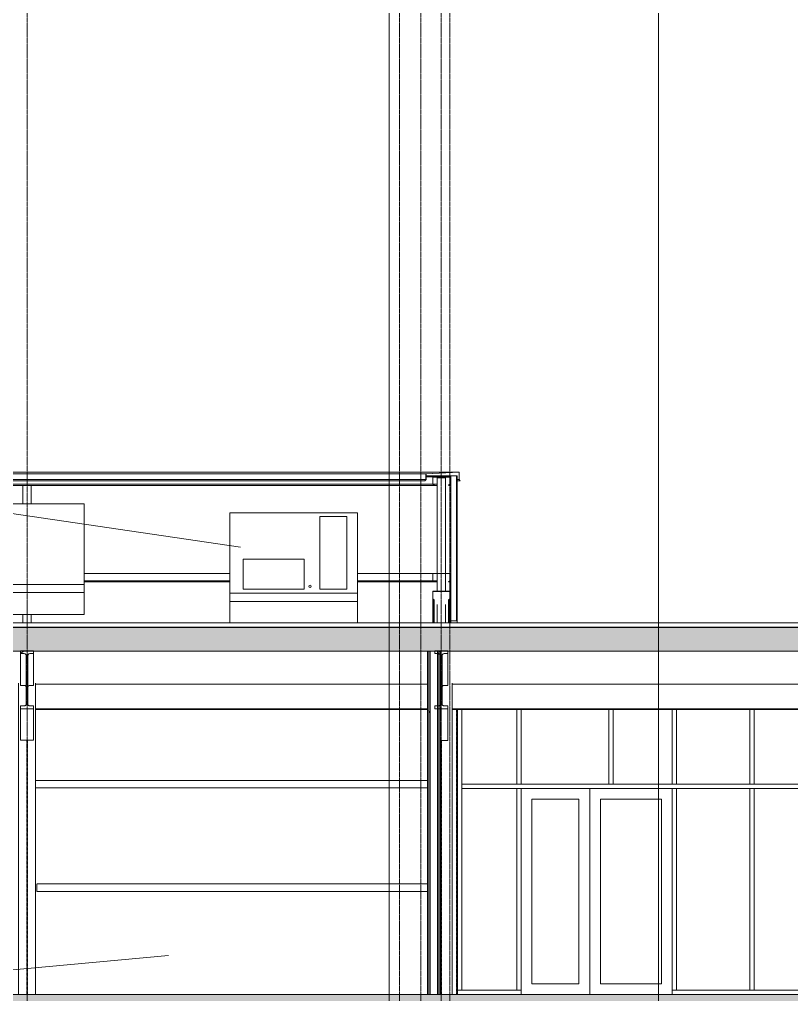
# Model space of a CAD drawing. Header units: inches. Extents: x -23565 to -21, y -324 to 853.
# Drawn here: x -22546.6 to -22186.9, y 0 to 454.5 of the extents above; entities that cross this region are included whole.
import ezdxf

# ---------------------------------------------------------------- set-up
doc = ezdxf.new("R2010")
doc.units = ezdxf.units.IN
doc.header["$MEASUREMENT"] = 0
doc.linetypes.add('Grid Line 1_2_', pattern=[0.875, 0.5, -0.125, 0.125, -0.125])
doc.linetypes.add('Hidden 1_8_', pattern=[0.1875, 0.125, -0.0625])
for name, color, linetype, lineweight in [('A-ANNO-IDEN', 131, 'Continuous', 9), ('A-CLNG', 13, 'Continuous', 13), ('A-CLNG-PATT', 13, 'Continuous', 25), ('A-DOOR', 31, 'Continuous', 13), ('A-FLOR', 192, 'Continuous', 13), ('A-FLOR-LEVL', 51, 'Continuous', 9), ('A-FLOR-PATT', 8, 'Continuous', 25), ('A-GLAZ-CWMG', 51, 'Continuous', 13), ('A-ROOF', 132, 'Continuous', 13), ('A-ROOF-PATT', 132, 'Continuous', 13), ('A-WALL', 113, 'Continuous', 13), ('A-WALL-PATT', 111, 'Continuous', 25), ('G-ANNO-SYMB', 111, 'Continuous', 9), ('I-WALL', 2, 'Continuous', 13), ('M-EQPM', 50, 'Continuous', 13), ('S-BEAM', 12, 'Continuous', 13), ('S-COLS', 52, 'Continuous', 13), ('S-GRID', 1, 'Continuous', 9)]:
    doc.layers.add(name, color=color, linetype=linetype, lineweight=lineweight)
pattern_1 = [(45, (-21811.89, 94.61), (-19.007, 19.007), []), (45, (-21811.89, 123.41), (-19.007, 19.007), [])]
pattern_2 = [(0, (-21811.89, 94.61), (61.44, 15.36), [2.534, -43.546, 2.534, -43.546, -245.76]), (0, (-21811.89, 94.61), (61.44, 15.36), [-92.16, 2.534, -89.626, 2.534, -43.546, -107.52]), (0, (-21811.89, 94.61), (61.44, 15.36), [-230.4, 2.534, -28.186, 2.534, -74.266]), (120, (-21788.85, 102.29), (-44.02215, 45.5286), [2.534, -43.546, 2.534, -43.546, -245.76]), (120, (-21788.85, 102.29), (-44.02215, 45.5286), [-92.16, 2.534, -89.626, 2.534, -43.546, -107.52]), (120, (-21788.85, 102.29), (-44.02215, 45.5286), [-230.4, 2.534, -28.186, 2.534, -74.266]), (240, (-21781.17, 133.01), (-17.41785, -60.8886), [2.534, -43.546, 2.534, -43.546, -245.76]), (240, (-21781.17, 133.01), (-17.41785, -60.8886), [-92.16, 2.534, -89.626, 2.534, -43.546, -107.52]), (240, (-21781.17, 133.01), (-17.41785, -60.8886), [-230.4, 2.534, -28.186, 2.534, -74.266])]

# ---------------------------------------------------------------- blocks, each defined once
blk = doc.blocks.new('Struct_Xcel_Sports Complex_rvt-1-Building Section - North_South looking West _ Clinic')
at = {"layer": 'A-FLOR-PATT', "lineweight": 9}
h = blk.add_hatch(dxfattribs=at)
h.set_pattern_fill('FP_10', color=256, style=0, pattern_type=2)
h.set_pattern_definition([(50, (-21811.89, 94.61), (55.0854, -4.8198), [5.76, -63.36]), (355, (-21811.89, 94.61), (-10.6557, 57.7685), [4.608, -50.688]), (100.451, (-21807.3, 94.21), (44.4295, 52.9487), [4.895, -53.848]), (46.184, (-21811.89, 109.97), (81.9644, -12.712), [8.64, -95.04]), (96.636, (-21805.06, 108.91), (71.7815, 74.8124), [7.343, -80.772]), (351.184, (-21811.89, 109.97), (71.782, 74.8124), [6.912, -76.032]), (21, (-21804.21, 106.13), (45.842, -30.9215), [5.76, -63.36]), (326, (-21804.21, 106.13), (18.687, 55.6915), [4.608, -50.688]), (71.451, (-21800.39, 103.553), (64.529, 24.77), [4.895, -53.848]), (37.5, (-21811.89, 94.61), (0.9339, 25.5668), [2.534, -47.539, 2.534, -48.922, -50.88]), (37.5, (-21811.89, 94.61), (0.9339, 25.5668), [-101.53, 2.534, -48.346]), (7.5, (-21811.89, 94.61), (20.20404, 30.2913), [2.534, -26.803, 2.534, -46.387, -19.392]), (7.5, (-21811.89, 94.61), (20.20404, 30.2913), [-78.259, 2.534, -16.858]), (327.5, (-21829.017, 94.61), (40.9978, -1.7324), [2.534, -16.666, 2.534, -57.37, -79.488]), (327.5, (-21829.017, 94.61), (40.9978, -1.7324), [-79.104, 2.534, -76.954]), (317.5, (-21836.697, 94.61), (44.7889, 7.6878), [2.534, -22.426, 2.534, -37.248, -56.448]), (317.5, (-21836.697, 94.61), (44.7889, 7.6878), [-64.742, 2.534, -53.914])])
h.paths.add_polyline_path([(-22790.8, -6), (-20899.55, -6), (-20899.55, 0), (-22790.8, 0), (-22790.8, -1.56)], flags=0)
at = {"layer": 'A-FLOR', "color": 7}
blk.add_line((-20899.55, 0), (-22790.8, 0), dxfattribs=at)
blk = doc.blocks.new('W-Wide Flange-Column - B3_D-1389301-Building Section - North_South looking West _ Clinic')
at = {"layer": 'S-COLS', "color": 8, "linetype": 'Hidden 1_8_', "lineweight": 9}
for p, q in [((-22350.21, 118.46), (-22350.21, 0)), ((-22349.9, 0), (-22349.9, 118.46))]:
    blk.add_line(p, q, dxfattribs=at)
blk = doc.blocks.new('W-Wide Flange - 2_-3_ deep-V5-Building Section - North_South looking West _ Clinic')
at = {"layer": 'S-BEAM', "lineweight": 9}
h = blk.add_hatch(dxfattribs=at)
h.set_pattern_fill('FP_1', color=8, style=0, pattern_type=2)
h.set_pattern_definition(pattern_1)
h.paths.add_polyline_path([(-22347.05, 133.21), (-22347.05, 134.57), (-22348.99, 134.59), (-22349.34, 134.76), (-22349.62, 135.15), (-22349.68, 135.46), (-22349.66, 158.18), (-22349.48, 158.53), (-22349.17, 158.78), (-22348.79, 158.87), (-22347.05, 158.87), (-22347.05, 160.23), (-22353.05, 160.23), (-22353.05, 158.87), (-22351.12, 158.85), (-22350.76, 158.67), (-22350.52, 158.36), (-22350.43, 157.98), (-22350.49, 135.15), (-22350.62, 134.9), (-22350.93, 134.65), (-22351.32, 134.57), (-22353.05, 134.57), (-22353.05, 133.21), (-22351.24, 133.21)], flags=0)
at = {"layer": 'S-BEAM', "color": 7}
for p, q in [((-22347.05, 160.23), (-22353.05, 160.23)), ((-22353.05, 160.23), (-22353.05, 158.87)), ((-22347.05, 158.87), (-22347.05, 160.23)), ((-22353.05, 158.87), (-22351.32, 158.87)), ((-22350.43, 157.98), (-22350.43, 135.46)), ((-22349.68, 135.46), (-22349.68, 157.98)), ((-22348.79, 158.87), (-22347.05, 158.87)), ((-22351.32, 134.57), (-22353.05, 134.57)), ((-22353.05, 134.57), (-22353.05, 133.21)), ((-22353.05, 133.21), (-22347.05, 133.21)), ((-22347.05, 134.57), (-22348.79, 134.57)), ((-22347.05, 133.21), (-22347.05, 134.57))]:
    blk.add_line(p, q, dxfattribs=at)
at = {"layer": 'S-BEAM', "color": 8, "lineweight": 9}
for p, q in [((-22347.05, 144.08), (-22347.05, 158.87)), ((-22347.05, 144.08), (-22348.79, 144.08)), ((-22347.05, 118.46), (-22347.05, 133.21)), ((-22347.05, 118.46), (-22350.55, 118.46))]:
    blk.add_line(p, q, dxfattribs=at)
at = {"layer": 'S-BEAM', "color": 7, "flags": 128}
for points in [[(-22351.32, 158.87), (-22351.12, 158.85), (-22350.93, 158.78), (-22350.76, 158.67), (-22350.62, 158.53), (-22350.52, 158.36), (-22350.45, 158.18), (-22350.43, 157.98)], [(-22349.68, 157.98), (-22349.66, 158.18), (-22349.59, 158.36), (-22349.48, 158.53), (-22349.34, 158.67), (-22349.17, 158.78), (-22348.99, 158.85), (-22348.79, 158.87)], [(-22350.43, 135.46), (-22350.45, 135.26), (-22350.52, 135.07), (-22350.62, 134.9), (-22350.76, 134.76), (-22350.93, 134.65), (-22351.12, 134.59), (-22351.32, 134.57)], [(-22348.79, 134.57), (-22348.99, 134.59), (-22349.17, 134.65), (-22349.34, 134.76), (-22349.48, 134.9), (-22349.59, 135.07), (-22349.66, 135.26), (-22349.68, 135.46)]]:
    blk.add_lwpolyline(points, dxfattribs=at)
at = {"layer": 'S-BEAM', "color": 8, "lineweight": 9}
for centre, major_axis, start_param, end_param in [((-22351.32, 143.19), (-0.89, 0), 3.141593, 3.665191), ((-22348.79, 143.19), (0.89, 0), 1.570796, 3.141593)]:
    blk.add_ellipse(centre, major_axis=major_axis, ratio=0.999133, start_param=start_param, end_param=end_param, dxfattribs=at)
blk = doc.blocks.new('Girt_C - 8_D-1836742-Building Section - North_South looking West _ Clinic')
at = {"layer": 'S-BEAM', "color": 8, "lineweight": 9}
for p, q in [((-22356.55, 51.55), (-22538.55, 51.55)), ((-22538.55, 48.05), (-22538.55, 51.37)), ((-22538.55, 48.05), (-22356.55, 48.05))]:
    blk.add_line(p, q, dxfattribs=at)
blk = doc.blocks.new('Girt_C - 8_D-1836744-Building Section - North_South looking West _ Clinic')
at = {"layer": 'S-BEAM', "color": 8, "lineweight": 9}
for p, q in [((-22356.55, 99.82), (-22539.05, 99.82)), ((-22539.05, 96.32), (-22356.55, 96.32))]:
    blk.add_line(p, q, dxfattribs=at)
blk = doc.blocks.new('W-Wide Flange-Column - B4_F-1389255-Building Section - North_South looking West _ Clinic')
at = {"layer": 'S-COLS', "color": 8, "lineweight": 9}
for p, q in [((-22547.05, 0), (-22547.05, 145.18)), ((-22539.05, 145.18), (-22539.05, 0))]:
    blk.add_line(p, q, dxfattribs=at)
at = {"layer": 'S-COLS', "color": 8, "linetype": 'Hidden 1_8_', "lineweight": 9}
for p, q in [((-22543.21, 118.48), (-22543.21, 0)), ((-22542.9, 0), (-22542.9, 118.48))]:
    blk.add_line(p, q, dxfattribs=at)
blk = doc.blocks.new('W-Wide Flange - 2_-3_ deep-1401662-Building Section - North_South looking West _ Clinic')
at = {"layer": 'S-BEAM', "lineweight": 9}
h = blk.add_hatch(dxfattribs=at)
h.set_pattern_fill('FP_1', color=8, style=0, pattern_type=2)
h.set_pattern_definition(pattern_1)
h.paths.add_polyline_path([(-22540.06, 133.21), (-22540.05, 133.21), (-22540.06, 134.57), (-22541.99, 134.59), (-22542.34, 134.76), (-22542.62, 135.15), (-22542.68, 135.46), (-22542.66, 158.18), (-22542.48, 158.53), (-22542.17, 158.78), (-22541.79, 158.87), (-22540.05, 158.87), (-22540.06, 160.23), (-22546.05, 160.23), (-22546.05, 158.87), (-22544.12, 158.85), (-22543.76, 158.67), (-22543.52, 158.36), (-22543.43, 157.98), (-22543.49, 135.15), (-22543.62, 134.9), (-22543.93, 134.65), (-22544.32, 134.57), (-22546.05, 134.57), (-22546.05, 133.21), (-22544.91, 133.21)], flags=0)
at = {"layer": 'S-BEAM', "color": 7}
for p, q in [((-22540.05, 160.23), (-22546.05, 160.23)), ((-22546.05, 160.23), (-22546.05, 158.87)), ((-22540.05, 158.87), (-22540.05, 160.23)), ((-22546.05, 158.87), (-22544.32, 158.87)), ((-22543.43, 157.98), (-22543.43, 135.46)), ((-22542.68, 135.46), (-22542.68, 157.98)), ((-22541.79, 158.87), (-22540.05, 158.87)), ((-22544.32, 134.57), (-22546.05, 134.57)), ((-22546.05, 134.57), (-22546.05, 133.21)), ((-22546.05, 133.21), (-22540.05, 133.21)), ((-22540.05, 134.57), (-22541.79, 134.57)), ((-22540.05, 133.21), (-22540.05, 134.57))]:
    blk.add_line(p, q, dxfattribs=at)
at = {"layer": 'S-BEAM', "color": 8, "lineweight": 9}
for p, q in [((-22546.05, 144.1), (-22546.05, 158.87)), ((-22540.05, 144.1), (-22540.05, 158.87)), ((-22544.32, 144.1), (-22546.05, 144.1)), ((-22540.05, 144.1), (-22541.79, 144.1)), ((-22546.05, 118.48), (-22546.05, 133.21)), ((-22540.05, 118.48), (-22540.05, 133.21)), ((-22540.05, 118.48), (-22546.05, 118.48))]:
    blk.add_line(p, q, dxfattribs=at)
at = {"layer": 'S-BEAM', "color": 7, "flags": 128}
for points in [[(-22544.32, 158.87), (-22544.12, 158.85), (-22543.93, 158.78), (-22543.76, 158.67), (-22543.62, 158.53), (-22543.52, 158.36), (-22543.45, 158.18), (-22543.43, 157.98)], [(-22542.68, 157.98), (-22542.66, 158.18), (-22542.59, 158.36), (-22542.48, 158.53), (-22542.34, 158.67), (-22542.17, 158.78), (-22541.99, 158.85), (-22541.79, 158.87)], [(-22543.43, 135.46), (-22543.45, 135.26), (-22543.52, 135.07), (-22543.62, 134.9), (-22543.76, 134.76), (-22543.93, 134.65), (-22544.12, 134.59), (-22544.32, 134.57)], [(-22541.79, 134.57), (-22541.99, 134.59), (-22542.17, 134.65), (-22542.34, 134.76), (-22542.48, 134.9), (-22542.59, 135.07), (-22542.66, 135.26), (-22542.68, 135.46)]]:
    blk.add_lwpolyline(points, dxfattribs=at)
at = {"layer": 'S-BEAM', "color": 8, "lineweight": 9}
for centre, start_param, end_param in [((-22544.32, 143.21), 0, 1.570796), ((-22541.79, 143.21), 1.570796, 3.141593)]:
    blk.add_ellipse(centre, major_axis=(0.89, 0), ratio=0.999133, start_param=start_param, end_param=end_param, dxfattribs=at)
blk = doc.blocks.new('Girt_C - 8_D-1782471-Building Section - North_South looking West _ Clinic')
at = {"layer": 'S-BEAM', "lineweight": 9}
h = blk.add_hatch(dxfattribs=at)
h.set_pattern_fill('FP_1', color=8, style=0, pattern_type=2)
h.set_pattern_definition(pattern_1)
h.paths.add_polyline_path([(-22346.63, 237.31), (-22346.05, 237.8), (-22346.05, 241.11), (-22346.16, 241.11), (-22346.16, 237.85), (-22346.7, 237.4)], flags=0)
h.paths.add_polyline_path([(-22353.48, 237.31), (-22353.41, 237.4), (-22353.94, 237.85), (-22353.94, 241.11), (-22354.05, 241.11), (-22354.05, 237.8), (-22353.92, 237.69)], flags=0)
h.paths.add_polyline_path([(-22346.39, 241.19), (-22346.24, 241.19), (-22346.24, 241.3), (-22353.87, 241.3), (-22353.87, 241.19), (-22351.24, 241.19)], flags=0)
at = {"layer": 'S-BEAM', "color": 7}
for p, q in [((-22354.05, 241.11), (-22354.05, 237.8)), ((-22353.94, 237.85), (-22353.94, 241.11)), ((-22346.24, 241.3), (-22353.87, 241.3)), ((-22353.87, 241.19), (-22346.24, 241.19)), ((-22346.16, 241.11), (-22346.16, 237.85)), ((-22346.05, 237.8), (-22346.05, 241.11)), ((-22354.05, 237.8), (-22353.48, 237.31)), ((-22353.41, 237.4), (-22353.94, 237.85)), ((-22353.48, 237.31), (-22353.41, 237.4)), ((-22346.16, 237.85), (-22346.7, 237.4)), ((-22346.7, 237.4), (-22346.63, 237.31)), ((-22346.63, 237.31), (-22346.05, 237.8))]:
    blk.add_line(p, q, dxfattribs=at)
for centre, radius, start, end in [((-22353.87, 241.11), 0.188, 90, 180), ((-22353.87, 241.11), 0.0782, 90, 177.8773), ((-22346.24, 241.11), 0.188, 0, 90), ((-22346.24, 241.11), 0.0782, 3.0424, 90)]:
    blk.add_arc(centre, radius, start, end, dxfattribs=at)
blk = doc.blocks.new('Girt_C - 8_D-1779451-Building Section - North_South looking West _ Clinic')
at = {"layer": 'S-BEAM', "color": 7}
for p, q in [((-22354.05, 187.75), (-22354.05, 184.44)), ((-22353.94, 184.49), (-22353.94, 187.76)), ((-22346.24, 187.94), (-22353.87, 187.94)), ((-22353.87, 187.83), (-22346.24, 187.83)), ((-22346.16, 187.76), (-22346.16, 184.49)), ((-22346.05, 184.44), (-22346.05, 187.75)), ((-22354.05, 184.44), (-22353.48, 183.95)), ((-22353.41, 184.04), (-22353.94, 184.49)), ((-22353.48, 183.95), (-22353.41, 184.04)), ((-22346.16, 184.49), (-22346.7, 184.04)), ((-22346.7, 184.04), (-22346.63, 183.95)), ((-22346.63, 183.95), (-22346.05, 184.44))]:
    blk.add_line(p, q, dxfattribs=at)
at = {"layer": 'S-BEAM', "color": 8, "lineweight": 9}
for p, q in [((-22354.05, 173.24), (-22354.05, 184.44)), ((-22353.48, 183.95), (-22353.48, 173.24)), ((-22353.41, 183.98), (-22353.41, 173.24)), ((-22346.7, 183.98), (-22346.7, 173.24)), ((-22346.63, 183.95), (-22346.63, 173.24)), ((-22346.05, 184.44), (-22346.05, 173.24))]:
    blk.add_line(p, q, dxfattribs=at)
at = {"layer": 'S-BEAM', "color": 7, "flags": 128}
for points in [[(-22353.87, 187.94), (-22353.94, 187.93), (-22354, 187.89), (-22354.04, 187.82), (-22354.05, 187.75)], [(-22353.94, 187.76), (-22353.93, 187.79), (-22353.9, 187.82), (-22353.87, 187.83)], [(-22346.05, 187.75), (-22346.07, 187.82), (-22346.11, 187.89), (-22346.17, 187.93), (-22346.24, 187.94)], [(-22346.24, 187.83), (-22346.2, 187.82), (-22346.17, 187.79), (-22346.16, 187.76)]]:
    blk.add_lwpolyline(points, dxfattribs=at)
blk = doc.blocks.new('Girt_C - 8_D-1785278-Building Section - North_South looking West _ Clinic')
at = {"layer": 'S-BEAM', "color": 8, "lineweight": 9}
for p, q in [((-22784.18, 241.3), (-22785.81, 241.3)), ((-22687.57, 241.3), (-22784.12, 241.3)), ((-22353.87, 241.3), (-22357.18, 241.3)), ((-22349.92, 241.11), (-22349.92, 240.83)), ((-22785.8, 237.8), (-22354.05, 237.8)), ((-22351.99, 237.31), (-22785.8, 237.31)), ((-22353.9, 237.8), (-22352, 237.8))]:
    blk.add_line(p, q, dxfattribs=at)
blk = doc.blocks.new('Carrier_48TC_Standard_Efficiency_Gas_Heat_Electric_Cooling_Packaged_Rooftop_Unit_3_to_15_nominal_tons - 7_5 ton 48TC__08-873531-Building Section - North_South looking West _ Clinic')
at = {"layer": 'M-EQPM', "color": 8, "lineweight": 9}
for p, q in [((-22448.55, 224.5), (-22389.05, 224.5)), ((-22448.55, 183.25), (-22448.55, 224.5)), ((-22394.05, 222.75), (-22406.68, 222.75)), ((-22406.68, 222.75), (-22406.68, 189)), ((-22394.05, 189), (-22394.05, 222.75)), ((-22389.05, 224.5), (-22389.05, 183.25)), ((-22413.93, 202.88), (-22442.3, 202.88)), ((-22442.3, 202.88), (-22442.3, 189)), ((-22413.93, 189), (-22413.93, 202.88)), ((-22448.55, 187), (-22389.05, 187)), ((-22448.55, 173.24), (-22448.55, 187)), ((-22442.3, 189), (-22413.93, 189)), ((-22406.68, 189), (-22394.05, 189)), ((-22389.05, 187), (-22389.05, 173.24)), ((-22389.05, 183.25), (-22448.55, 183.25))]:
    blk.add_line(p, q, dxfattribs=at)
for start, end in [(0, 180), (180, 0)]:
    blk.add_arc((-22411.18, 190.25), 0.523, start, end, dxfattribs=at)
blk = doc.blocks.new('Carrier_48TC_Standard_Efficiency_Gas_Heat_Electric_Cooling_Packaged_Rooftop_Unit_3_to_15_nominal_tons - 6 ton 48TC__07-1350223-Building Section - North_South looking West _ Clinic')
at = {"layer": 'M-EQPM', "color": 8, "lineweight": 9}
for p, q in [((-22560.37, 228.71), (-22516.37, 228.71)), ((-22560.37, 187.33), (-22560.37, 228.71)), ((-22516.37, 187.33), (-22516.37, 228.71)), ((-22560.37, 191.08), (-22516.37, 191.08)), ((-22560.37, 177.08), (-22560.37, 191.08)), ((-22516.37, 177.08), (-22516.37, 191.08)), ((-22516.37, 187.33), (-22560.37, 187.33)), ((-22516.37, 177.08), (-22560.37, 177.08))]:
    blk.add_line(p, q, dxfattribs=at)
blk = doc.blocks.new('W-Wide Flange - W12X19-1098423-Building Section - North_South looking West _ Clinic')
at = {"layer": 'S-BEAM', "color": 8, "lineweight": 9}
for p, q in [((-22356.55, 144.7), (-22539.05, 144.7)), ((-22113.8, 144.7), (-22345.05, 144.7)), ((-22539.05, 133.2), (-22356.55, 133.2)), ((-22356.55, 132.85), (-22539.05, 132.85)), ((-22345.05, 133.2), (-22113.8, 133.2)), ((-22113.8, 132.85), (-22345.05, 132.85))]:
    blk.add_line(p, q, dxfattribs=at)
blk = doc.blocks.new('Girt_C - 8_D-1785280-Building Section - North_South looking West _ Clinic')
at = {"layer": 'S-BEAM', "color": 8, "lineweight": 9}
for p, q in [((-22560.37, 196.3), (-22785.8, 196.3)), ((-22448.55, 196.3), (-22516.37, 196.3)), ((-22353.87, 196.3), (-22389.05, 196.3)), ((-22785.8, 192.8), (-22560.37, 192.8)), ((-22560.37, 192.31), (-22785.8, 192.31)), ((-22516.37, 192.8), (-22448.55, 192.8)), ((-22448.55, 192.31), (-22516.37, 192.31)), ((-22389.05, 192.8), (-22354.05, 192.8)), ((-22352, 192.31), (-22389.05, 192.31)), ((-22353.9, 192.8), (-22352, 192.8))]:
    blk.add_line(p, q, dxfattribs=at)
blk = doc.blocks.new('Girt_C - 8_D-1783450-Building Section - North_South looking West _ Clinic')
at = {"layer": 'S-BEAM', "lineweight": 9}
h = blk.add_hatch(dxfattribs=at)
h.set_pattern_fill('FP_1', color=8, style=0, pattern_type=2)
h.set_pattern_definition(pattern_1)
h.paths.add_polyline_path([(-22346.63, 192.31), (-22346.05, 192.8), (-22346.05, 196.11), (-22346.16, 196.11), (-22346.16, 192.85), (-22346.7, 192.4)], flags=0)
h.paths.add_polyline_path([(-22353.48, 192.31), (-22353.41, 192.4), (-22353.94, 192.85), (-22353.94, 196.11), (-22354.05, 196.11), (-22354.05, 192.8)], flags=0)
h.paths.add_polyline_path([(-22346.39, 196.19), (-22346.24, 196.19), (-22346.24, 196.3), (-22353.87, 196.3), (-22353.87, 196.19), (-22351.24, 196.19)], flags=0)
at = {"layer": 'S-BEAM', "color": 7}
for p, q in [((-22354.05, 196.11), (-22354.05, 192.8)), ((-22353.94, 192.85), (-22353.94, 196.11)), ((-22346.24, 196.3), (-22353.87, 196.3)), ((-22353.87, 196.19), (-22346.24, 196.19)), ((-22346.16, 196.11), (-22346.16, 192.85)), ((-22346.05, 192.8), (-22346.05, 196.11)), ((-22354.05, 192.8), (-22353.48, 192.31)), ((-22353.41, 192.4), (-22353.94, 192.85)), ((-22353.48, 192.31), (-22353.41, 192.4)), ((-22346.16, 192.85), (-22346.7, 192.4)), ((-22346.7, 192.4), (-22346.63, 192.31)), ((-22346.63, 192.31), (-22346.05, 192.8))]:
    blk.add_line(p, q, dxfattribs=at)
for centre, radius, start, end in [((-22353.87, 196.11), 0.188, 90, 180), ((-22353.87, 196.11), 0.0782, 90, 177.8773), ((-22346.24, 196.11), 0.188, 0, 90), ((-22346.24, 196.11), 0.0782, 3.0424, 90)]:
    blk.add_arc(centre, radius, start, end, dxfattribs=at)
blk = doc.blocks.new('Rectangular Mullion - Exterior 2_ x 4_5_-1142387-Building Section - North_South looking West _ Clinic')
at = {"layer": 'A-GLAZ-CWMG', "color": 8, "lineweight": 9}
for p, q in [((-22342.49, 97), (-22342.49, 2)), ((-22340.49, 97), (-22340.49, 2)), ((-22340.49, 2), (-22342.49, 2))]:
    blk.add_line(p, q, dxfattribs=at)
blk = doc.blocks.new('Rectangular Mullion - Exterior 2_ x 4_5_-1142388-Building Section - North_South looking West _ Clinic')
at = {"layer": 'A-GLAZ-CWMG', "color": 8, "lineweight": 9}
for p, q in [((-22342.49, 132.85), (-22342.49, 97)), ((-22340.49, 132.85), (-22340.49, 97))]:
    blk.add_line(p, q, dxfattribs=at)
blk = doc.blocks.new('Rectangular Mullion - Exterior 2_ x 4_5_-1135280-Building Section - North_South looking West _ Clinic')
at = {"layer": 'A-GLAZ-CWMG', "color": 8, "lineweight": 9}
blk.add_line((-22205.3, 2), (-22169.12, 2), dxfattribs=at)
blk = doc.blocks.new('Rectangular Mullion - Exterior 2_ x 4_5_-1135281-Building Section - North_South looking West _ Clinic')
at = {"layer": 'A-GLAZ-CWMG', "color": 8, "lineweight": 9}
for p, q in [((-22169.12, 98), (-22205.3, 98)), ((-22169.12, 96), (-22205.3, 96))]:
    blk.add_line(p, q, dxfattribs=at)
blk = doc.blocks.new('Rectangular Mullion - Exterior 2_ x 4_5_-1135330-Building Section - North_South looking West _ Clinic')
at = {"layer": 'A-GLAZ-CWMG', "color": 8, "lineweight": 9}
for p, q in [((-22242.49, 0), (-22242.49, 2)), ((-22242.49, 2), (-22205.3, 2))]:
    blk.add_line(p, q, dxfattribs=at)
blk = doc.blocks.new('Rectangular Mullion - Exterior 2_ x 4_5_-1142343-Building Section - North_South looking West _ Clinic')
at = {"layer": 'A-GLAZ-CWMG', "color": 8, "lineweight": 9}
for p, q in [((-22170.12, 96), (-22168.12, 96)), ((-22170.12, 96), (-22170.12, 2)), ((-22168.12, 96), (-22168.12, 2)), ((-22168.12, 2), (-22170.12, 2))]:
    blk.add_line(p, q, dxfattribs=at)
blk = doc.blocks.new('Rectangular Mullion - Exterior 2_ x 4_5_-1142344-Building Section - North_South looking West _ Clinic')
at = {"layer": 'A-GLAZ-CWMG', "color": 8, "lineweight": 9}
for p, q in [((-22170.12, 132.85), (-22170.12, 98)), ((-22168.12, 132.85), (-22168.12, 98)), ((-22168.12, 98), (-22170.12, 98))]:
    blk.add_line(p, q, dxfattribs=at)
blk = doc.blocks.new('Sliding Door - one-1832053-Building Section - North_South looking West _ Clinic')
at = {"layer": 'A-DOOR', "color": 8, "lineweight": 9}
for p, q in [((-22280.93, 0), (-22280.93, 96)), ((-22307.87, 5), (-22307.87, 91)), ((-22307.87, 91), (-22285.93, 91)), ((-22285.93, 91), (-22285.93, 5)), ((-22275.93, 91), (-22275.93, 5)), ((-22275.93, 91), (-22247.49, 91)), ((-22247.49, 5), (-22247.49, 91)), ((-22285.93, 5), (-22307.87, 5)), ((-22275.93, 5), (-22247.49, 5))]:
    blk.add_line(p, q, dxfattribs=at)
blk = doc.blocks.new('Rectangular Mullion - Exterior 2_ x 4_5_-1832048-Building Section - North_South looking West _ Clinic')
at = {"layer": 'A-GLAZ-CWMG', "color": 8, "lineweight": 9}
for p, q in [((-22241.49, 98), (-22271.05, 98)), ((-22241.49, 96), (-22271.05, 96))]:
    blk.add_line(p, q, dxfattribs=at)
blk = doc.blocks.new('Rectangular Mullion - Exterior 2_ x 4_5_-1832049-Building Section - North_South looking West _ Clinic')
at = {"layer": 'A-GLAZ-CWMG', "color": 8, "lineweight": 9}
for p, q in [((-22271.05, 98), (-22313.87, 98)), ((-22271.05, 96), (-22313.87, 96))]:
    blk.add_line(p, q, dxfattribs=at)
blk = doc.blocks.new('Rectangular Mullion - Exterior 2_ x 4_5_-1832051-Building Section - North_South looking West _ Clinic')
at = {"layer": 'A-GLAZ-CWMG', "color": 8, "lineweight": 9}
for p, q in [((-22342.49, 0), (-22342.49, 2)), ((-22342.49, 2), (-22312.87, 2)), ((-22312.87, 2), (-22312.87, 0))]:
    blk.add_line(p, q, dxfattribs=at)
blk = doc.blocks.new('Rectangular Mullion - Exterior 2_ x 4_5_-1832052-Building Section - North_South looking West _ Clinic')
at = {"layer": 'A-GLAZ-CWMG', "color": 8, "lineweight": 9}
for p, q in [((-22340.49, 96), (-22340.49, 98)), ((-22313.87, 98), (-22340.49, 98)), ((-22313.87, 96), (-22340.49, 96))]:
    blk.add_line(p, q, dxfattribs=at)
blk = doc.blocks.new('C-Channel-Column - C8X13_7-1665977-Building Section - North_South looking West _ Clinic')
at = {"layer": 'S-COLS', "color": 8, "linetype": 'Hidden 1_8_', "lineweight": 9}
blk.add_line((-22343.04, 132.85), (-22343.04, 0), dxfattribs=at)

msp = doc.modelspace()

# ---------------------------------------------------------------- hatches: boundary and pattern name
at = {"layer": 'A-CLNG-PATT', "lineweight": 9}
h = msp.add_hatch(dxfattribs=at)
h.set_pattern_fill('FP_5', color=8, style=0, pattern_type=2)
h.set_pattern_definition([(161.57, (-21810.93, 95.57), (-7.6802237, -0.0009796), [0, -54.643, 6.067, 0]), (18.43, (-21812.85, 95.57), (-7.6802237, 0.0009796), [0, -54.643, 6.067, 0]), (108.43, (-21810.93, 95.57), (3.838295, -19.2013653), [18.211, -42.499]), (71.57, (-21812.85, 95.57), (3.838295, 19.2013653), [18.211, -42.499])])
h.paths.add_polyline_path([(-21939.69056, 159.97351), (-20891.55281, 159.97351), (-20891.55281, 171.10816), (-22786.55281, 171.10816), (-22786.55281, 159.97351), (-21949.374, 159.97351)], flags=0)
at = {"layer": 'A-ROOF-PATT', "lineweight": 9}
h = msp.add_hatch(dxfattribs=at)
h.set_pattern_fill('FP_7', color=8, style=0, pattern_type=2)
h.set_pattern_definition([(90, (-174.388, -762.154), (-16.082, 1e-15), [])])
h.paths.add_polyline_path([(-22808.30281, 153.11177), (-22798.61531, 153.11177), (-22798.61531, 153.85745), (-22808.30281, 153.85745)], flags=0)
h.paths.add_polyline_path([(-20878.55281, 153.11177), (-20878.55281, 153.85745), (-20889.05281, 153.85745), (-20889.03759, 153.11177), (-20879.83854, 153.11177)], flags=0)
h.paths.add_polyline_path([(-20884.19587, 155.39928), (-20878.55281, 155.39928), (-20878.55281, 155.87239), (-20889.05281, 155.87239), (-20889.05281, 155.39928), (-20887.47367, 155.39928)], flags=0)
h.paths.add_polyline_path([(-20900.30281, 171.10816), (-20900.30281, 171.23837), (-22786.55281, 171.23837), (-22786.55281, 171.10816), (-20903.56275, 171.10816)], flags=0)
at = {"layer": 'A-WALL-PATT', "lineweight": 9}
h = msp.add_hatch(dxfattribs=at)
h.set_pattern_fill('FP_11', color=8, style=0, pattern_type=2)
h.set_pattern_definition(pattern_2)
h.paths.add_polyline_path([(-22355.92781, 0), (-22355.92781, 159.97351), (-22356.55281, 159.97351), (-22356.55281, 0), (-22356.07837, 0)], flags=0)
h = msp.add_hatch(dxfattribs=at)
h.set_pattern_fill('FP_11', color=8, style=0, pattern_type=2)
h.set_pattern_definition(pattern_2)
h.paths.add_polyline_path([(-22355.30281, 0), (-22355.30281, 159.97351), (-22355.92781, 159.97351), (-22355.92781, 0)], flags=0)
h = msp.add_hatch(dxfattribs=at)
h.set_pattern_fill('FP_11', color=8, style=0, pattern_type=2)
h.set_pattern_definition(pattern_2)
h.paths.add_polyline_path([(-22351.17781, 0), (-22351.23666, 159.97351), (-22351.80281, 159.97351), (-22351.80281, 0)], flags=0)
h = msp.add_hatch(dxfattribs=at)
h.set_pattern_fill('FP_11', color=8, style=0, pattern_type=2)
h.set_pattern_definition(pattern_2)
h.paths.add_polyline_path([(-22350.55281, 0), (-22350.55281, 159.97351), (-22351.17781, 159.97351), (-22351.17781, 0)], flags=0)

# ---------------------------------------------------------------- linework, layer by layer
at = {"layer": 'A-ANNO-IDEN', "color": 153}
for p, q in [((-22443.68458, 208.51507), (-23078.54946, 302.09145)), ((-22477.16782, 18.22431), (-23081.64358, -37.23122))]:
    msp.add_line(p, q, dxfattribs=at)
at = {"layer": 'A-CLNG', "color": 7}
for p, q in [((-20891.55281, 171.10816), (-22786.55281, 171.10816)), ((-22786.55281, 159.97351), (-22356.55281, 159.97351)), ((-22350.55281, 159.97351), (-21854.55281, 159.97351))]:
    msp.add_line(p, q, dxfattribs=at)
at = {"layer": 'A-FLOR-LEVL', "linetype": 'Grid Line 1_2_'}
msp.add_line((-23227.3711, 0), (-20111.40408, 0), dxfattribs=at)
at = {"layer": 'A-ROOF', "color": 7}
for p, q in [((-20889.05281, 173.2401), (-22786.55281, 173.2401)), ((-22786.55281, 171.23837), (-20900.30281, 171.23837))]:
    msp.add_line(p, q, dxfattribs=at)
at = {"layer": 'A-WALL', "color": 8, "lineweight": 9}
for p, q in [((-22798.30281, 243.5), (-22341.74031, 243.5)), ((-22784.11531, 242.68768), (-22357.24031, 242.68768)), ((-22342.74031, 241.83088), (-22357.17781, 241.83088)), ((-22342.74031, 241.75), (-22342.74031, 241.83088)), ((-22760.70214, 239.5), (-22357.74031, 239.5)), ((-22756.36678, 239.45581), (-22357.69612, 239.45581)), ((-22711.65308, 240), (-22357.24031, 240)), ((-22342.74031, 239.97411), (-22341.80281, 239.97411)), ((-22342.74031, 239.45581), (-22341.2845, 239.45581)), ((-22345.55281, 173.2401), (-22345.55281, 174.24097)), ((-22342.74031, 174.24097), (-22342.74031, 173.2401)), ((-22342.74031, 0), (-22342.74031, 132.85208))]:
    msp.add_line(p, q, dxfattribs=at)
at = {"layer": 'A-WALL', "color": 7}
for p, q in [((-22341.74031, 243.5), (-22357.24031, 242.68768)), ((-22357.24031, 242.68768), (-22357.24031, 240)), ((-22357.17781, 242.62837), (-22341.80281, 243.43414)), ((-22357.17781, 239.97411), (-22357.17781, 242.62837)), ((-22345.55281, 241.75), (-22345.55281, 174.24097)), ((-22342.74031, 241.75), (-22345.55281, 241.75)), ((-22343.05281, 241.75), (-22343.05281, 174.24097)), ((-22342.74031, 174.24097), (-22342.74031, 241.75)), ((-22341.80281, 243.43414), (-22341.80281, 239.97411)), ((-22341.74031, 240), (-22341.74031, 243.5)), ((-22357.24031, 240), (-22357.74031, 239.5)), ((-22357.74031, 239.5), (-22357.69612, 239.45581)), ((-22357.69612, 239.45581), (-22357.17781, 239.97411)), ((-22341.80281, 239.97411), (-22341.2845, 239.45581)), ((-22341.24031, 239.5), (-22341.74031, 240)), ((-22341.2845, 239.45581), (-22341.24031, 239.5)), ((-22345.55281, 174.24097), (-22342.74031, 174.24097)), ((-22350.55281, 159.97351), (-22356.55281, 159.97351)), ((-22355.92781, 159.97351), (-22355.92781, 0)), ((-22355.30281, 159.97351), (-22355.30281, 0)), ((-22351.80281, 159.97351), (-22351.80281, 0)), ((-22351.17781, 159.97351), (-22351.17781, 0))]:
    msp.add_line(p, q, dxfattribs=at)
at = {"layer": 'G-ANNO-SYMB'}
for p, q in [((-22374.35697, 545.15708), (-22374.35697, -79.66081)), ((-22248.83309, 545.15708), (-22248.83309, -79.66081))]:
    msp.add_line(p, q, dxfattribs=at)
at = {"layer": 'I-WALL', "color": 7}
for p, q in [((-22356.55281, 159.97351), (-22356.55281, 0)), ((-22350.55281, 0), (-22350.55281, 159.97351)), ((-22356.55281, 0), (-22350.55281, 0))]:
    msp.add_line(p, q, dxfattribs=at)
at = {"layer": 'S-COLS', "color": 8, "lineweight": 9}
for p, q in [((-22545.05281, 237.31478), (-22545.05281, 228.70755)), ((-22541.05281, 228.70755), (-22541.05281, 237.31478)), ((-22352.05281, 240.82637), (-22352.05281, 196.29688)), ((-22350.05281, 240.82637), (-22352.00267, 240.82637)), ((-22348.10295, 240.82637), (-22350.05281, 240.82637)), ((-22348.05281, 196.29688), (-22348.05281, 240.82637)), ((-22352.05281, 196.1875), (-22352.05281, 187.94028)), ((-22348.05281, 187.94028), (-22348.05281, 196.1875)), ((-22352.05281, 181.74277), (-22352.05281, 173.2401)), ((-22348.05281, 173.2401), (-22348.05281, 181.74277)), ((-22545.05281, 177.08255), (-22545.05281, 173.2401)), ((-22541.05281, 173.2401), (-22541.05281, 177.08255)), ((-22345.05281, 145.15961), (-22345.05281, 0)), ((-22342.74031, 0), (-22342.74031, 132.85208))]:
    msp.add_line(p, q, dxfattribs=at)
at = {"layer": 'S-GRID', "linetype": 'Grid Line 1_2_'}
for p, q in [((-22543.05281, -273.16081), (-22543.05281, 738.65708)), ((-22543.05281, -273.16081), (-22543.05281, 738.65708)), ((-22369.55281, -273.16081), (-22369.55281, 738.65708)), ((-22359.55281, -273.16081), (-22359.55281, 738.65708)), ((-22359.55281, -273.16081), (-22359.55281, 738.65708)), ((-22350.05281, -273.16081), (-22350.05281, 738.65708)), ((-22346.05281, -273.16081), (-22346.05281, 738.65708))]:
    msp.add_line(p, q, dxfattribs=at)

# ---------------------------------------------------------------- block references
at = {"lineweight": 5}
msp.add_blockref('Struct_Xcel_Sports Complex_rvt-1-Building Section - North_South looking West _ Clinic', (0, 0), dxfattribs=at)
at = {"layer": 'A-DOOR', "color": 8, "lineweight": 9}
msp.add_blockref('Sliding Door - one-1832053-Building Section - North_South looking West _ Clinic', (0, 0), dxfattribs=at)
at = {"layer": 'A-GLAZ-CWMG', "color": 8, "lineweight": 9}
for name, p in [('Rectangular Mullion - Exterior 2_ x 4_5_-1142388-Building Section - North_South looking West _ Clinic', (0, 0)), ('Rectangular Mullion - Exterior 2_ x 4_5_-1142344-Building Section - North_South looking West _ Clinic', (-144.75, 0)), ('Rectangular Mullion - Exterior 2_ x 4_5_-1142344-Building Section - North_South looking West _ Clinic', (-101.9375, 0)), ('Rectangular Mullion - Exterior 2_ x 4_5_-1142344-Building Section - North_South looking West _ Clinic', (-72.375, 0)), ('Rectangular Mullion - Exterior 2_ x 4_5_-1142344-Building Section - North_South looking West _ Clinic', (-36.1875, 0)), ('Rectangular Mullion - Exterior 2_ x 4_5_-1142387-Building Section - North_South looking West _ Clinic', (0, 0)), ('Rectangular Mullion - Exterior 2_ x 4_5_-1832052-Building Section - North_South looking West _ Clinic', (0, 0)), ('Rectangular Mullion - Exterior 2_ x 4_5_-1142343-Building Section - North_South looking West _ Clinic', (-144.75, 0)), ('Rectangular Mullion - Exterior 2_ x 4_5_-1832049-Building Section - North_South looking West _ Clinic', (0, 0)), ('Rectangular Mullion - Exterior 2_ x 4_5_-1832048-Building Section - North_South looking West _ Clinic', (0, 0)), ('Rectangular Mullion - Exterior 2_ x 4_5_-1142343-Building Section - North_South looking West _ Clinic', (-72.375, 0)), ('Rectangular Mullion - Exterior 2_ x 4_5_-1135281-Building Section - North_South looking West _ Clinic', (-36.1875, 0)), ('Rectangular Mullion - Exterior 2_ x 4_5_-1142343-Building Section - North_South looking West _ Clinic', (-36.1875, 0)), ('Rectangular Mullion - Exterior 2_ x 4_5_-1135281-Building Section - North_South looking West _ Clinic', (0, 0)), ('Rectangular Mullion - Exterior 2_ x 4_5_-1832051-Building Section - North_South looking West _ Clinic', (0, 0)), ('Rectangular Mullion - Exterior 2_ x 4_5_-1135330-Building Section - North_South looking West _ Clinic', (0, 0)), ('Rectangular Mullion - Exterior 2_ x 4_5_-1135280-Building Section - North_South looking West _ Clinic', (0, 0))]:
    msp.add_blockref(name, p, dxfattribs=at)
at = {"layer": 'M-EQPM', "color": 8, "lineweight": 9}
for name in ['Carrier_48TC_Standard_Efficiency_Gas_Heat_Electric_Cooling_Packaged_Rooftop_Unit_3_to_15_nominal_tons - 6 ton 48TC__07-1350223-Building Section - North_South looking West _ Clinic', 'Carrier_48TC_Standard_Efficiency_Gas_Heat_Electric_Cooling_Packaged_Rooftop_Unit_3_to_15_nominal_tons - 7_5 ton 48TC__08-873531-Building Section - North_South looking West _ Clinic']:
    msp.add_blockref(name, (0, 0), dxfattribs=at)
at = {"layer": 'S-BEAM', "color": 8, "lineweight": 9}
for name in ['Girt_C - 8_D-1785278-Building Section - North_South looking West _ Clinic', 'Girt_C - 8_D-1782471-Building Section - North_South looking West _ Clinic', 'Girt_C - 8_D-1785280-Building Section - North_South looking West _ Clinic', 'Girt_C - 8_D-1783450-Building Section - North_South looking West _ Clinic', 'Girt_C - 8_D-1779451-Building Section - North_South looking West _ Clinic', 'W-Wide Flange - 2_-3_ deep-1401662-Building Section - North_South looking West _ Clinic', 'W-Wide Flange - 2_-3_ deep-V5-Building Section - North_South looking West _ Clinic', 'W-Wide Flange - W12X19-1098423-Building Section - North_South looking West _ Clinic', 'Girt_C - 8_D-1836744-Building Section - North_South looking West _ Clinic', 'Girt_C - 8_D-1836742-Building Section - North_South looking West _ Clinic']:
    msp.add_blockref(name, (0, 0), dxfattribs=at)
at = {"layer": 'S-COLS', "color": 8, "lineweight": 9}
msp.add_blockref('W-Wide Flange-Column - B4_F-1389255-Building Section - North_South looking West _ Clinic', (0, 0), dxfattribs=at)
at = {"layer": 'S-COLS', "color": 8, "linetype": 'Hidden 1_8_', "lineweight": 9}
for name in ['C-Channel-Column - C8X13_7-1665977-Building Section - North_South looking West _ Clinic', 'W-Wide Flange-Column - B3_D-1389301-Building Section - North_South looking West _ Clinic']:
    msp.add_blockref(name, (0, 0), dxfattribs=at)

doc.saveas('drawing.dxf')
